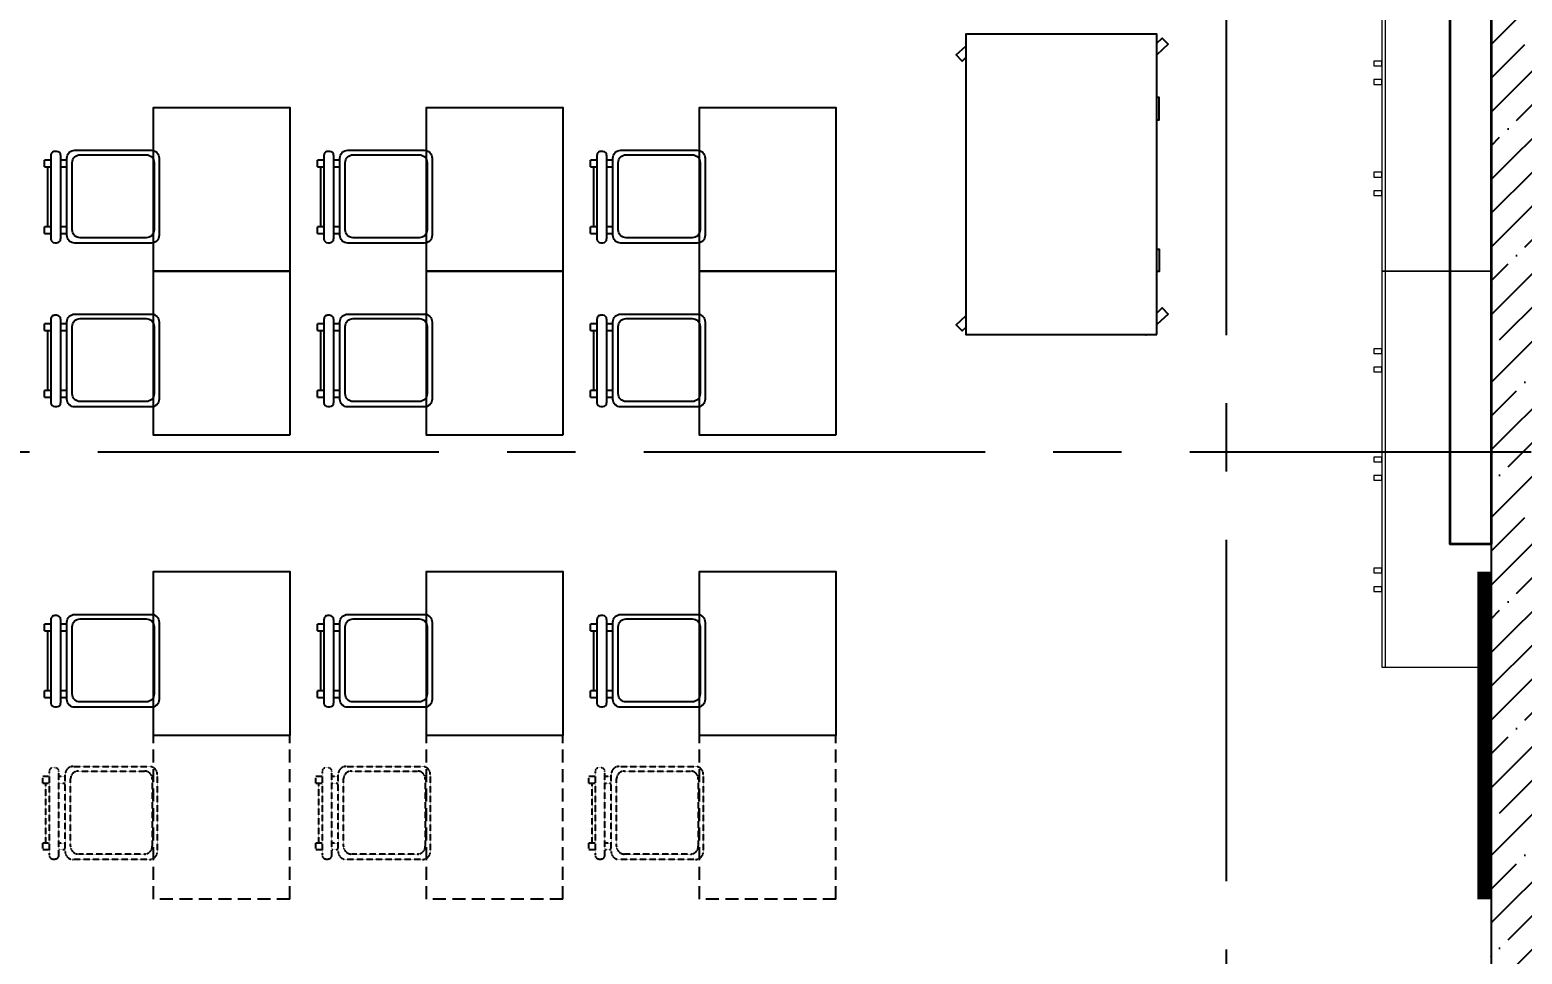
# Model space of a CAD drawing. Header units: millimetres. Extents: x -9318 to 9016603, y 0 to 838141.
# Drawn here: x 101020 to 106486, y 297253 to 300638 of the extents above; entities that cross this region are included whole.
import ezdxf
from ezdxf import colors
from ezdxf.entities.mleader import LeaderData, LeaderLine
from ezdxf.math import Vec2, Vec3

# ---------------------------------------------------------------- set-up
doc = ezdxf.new("R2010")
doc.units = ezdxf.units.MM
for name, pattern in [('CENTER', [2, 1.25, -0.25, 0.25, -0.25]), ('HIDDEN', [6, 4, -2]), ('HIDDEN2', [4.7625, 3.175, -1.5875])]:
    doc.linetypes.add(name, pattern=pattern)
doc.styles.add('ISOCPEUR', font='isocpeur.ttf', dxfattribs={"width": 0.7})

# ---------------------------------------------------------------- blocks, each defined once
blk = doc.blocks.new('_DotSmall')
at = {"color": 8, "linetype": 'ByBlock', "const_width": 0.5}
blk.add_lwpolyline([(-0.0625, 0, 1), (0.0625, 0, 1)], format="xyb", close=True, dxfattribs=at)
blk = doc.blocks.new('тумба 1450х400х750')
at = {"color": 8, "lineweight": 15, "ltscale": 100}
blk.add_line((-12776, 30271.1), (-14226, 30271.1), dxfattribs=at)
for points in [[(-12776, 29883.1), (-12776, 30283.1), (-14226, 30283.1), (-14226, 29883.1)], [(-13948.9, 30283.1), (-13931.6, 30283.1), (-13931.6, 30313.3), (-13948.9, 30313.3)], [(-13881.3, 30283.1), (-13863.9, 30283.1), (-13863.9, 30313.3), (-13881.3, 30313.3)], [(-13541.9, 30283.1), (-13524.5, 30283.1), (-13524.5, 30313.3), (-13541.9, 30313.3)], [(-13474.2, 30283.1), (-13456.9, 30283.1), (-13456.9, 30313.3), (-13474.2, 30313.3)], [(-13145, 30283.1), (-13127.6, 30283.1), (-13127.6, 30313.3), (-13145, 30313.3)], [(-13077.3, 30283.1), (-13060, 30283.1), (-13060, 30313.3), (-13077.3, 30313.3)]]:
    blk.add_lwpolyline(points, close=True, dxfattribs=at)
blk = doc.blocks.new('стол игровой 1100х700')
at = {"color": 8}
for points in [[(-13200.3, -57970.8), (-13213, -57957.3), (-13190.7, -57936.2), (-13158, -57970.8)], [(-12212, -57970.8), (-12224.8, -57957.3), (-12202.5, -57936.2), (-12169.8, -57970.8)], [(-13226.6, -58632.2), (-13228.2, -58630.5), (-13226.6, -58628.9)], [(-13147.9, -58670.8), (-13129.2, -58690.6), (-13151.5, -58711.7), (-13190.1, -58670.8)], [(-12913.3, -58670.8), (-12913.3, -58679.8), (-12995.1, -58679.8), (-12995.1, -58670.8)], [(-12439.8, -58670.8), (-12439.8, -58679.8), (-12358, -58679.8), (-12358, -58670.8)], [(-12159.6, -58670.8), (-12141, -58690.6), (-12163.3, -58711.7), (-12201.9, -58670.8)]]:
    blk.add_lwpolyline(points, dxfattribs=at)
blk.add_lwpolyline([(-13226.6, -58670.8), (-12126.6, -58670.8), (-12126.6, -57970.8), (-13226.6, -57970.8)], close=True, dxfattribs=at)
blk = doc.blocks.new('стул №3-5')
at = {"color": 8, "linetype": 'ByBlock', "extrusion": (-6.19742e-05, 0.000470712, 1)}
for p, q in [((-15407, 16627.7, 196.8), (-15407, 16619.9, 196.8)), ((-15086.8, 16641.7, 196.8), (-15393.1, 16641.7, 196.8)), ((-15372.7, 16664.9, 196.8), (-15348.5, 16664.9, 196.8)), ((-15372.7, 16664.9, 196.8), (-15372.7, 16641.7, 196.8)), ((-15348.5, 16641.7, 196.8), (-15348.5, 16664.9, 196.8)), ((-15348.5, 16653.3, 196.8), (-15128.7, 16653.3, 196.8)), ((-15128.7, 16664.9, 196.8), (-15104.4, 16664.9, 196.8)), ((-15128.7, 16664.9, 196.8), (-15128.7, 16641.7, 196.8)), ((-15104.4, 16641.7, 196.8), (-15104.4, 16664.9, 196.8)), ((-15072.8, 16619.9, 196.8), (-15072.8, 16627.7, 196.8)), ((-15393.1, 16605.9, 196.8), (-15086.8, 16605.9, 196.9)), ((-15372.7, 16605.9, 196.8), (-15372.7, 16583.2, 196.9)), ((-15348.5, 16583.2, 196.9), (-15348.5, 16605.9, 196.8)), ((-15128.7, 16605.9, 196.9), (-15128.7, 16583.2, 196.9)), ((-15104.4, 16583.2, 196.9), (-15104.4, 16605.9, 196.9))]:
    blk.add_line(p, q, dxfattribs=at)
at = {"color": 8, "ltscale": 100, "extrusion": (-6.19742e-05, 0.000470712, 1), "elevation": 205.6}
for points in [[(-15379.9, 16582.9), (-15097, 16582.9, -0.414169), (-15068.3, 16554.2), (-15068.3, 16274.2, -0.414258), (-15097, 16245.5), (-15379.9, 16245.5, -0.414169), (-15408.6, 16274.2), (-15408.6, 16554.2, -0.414258)], [(-15360.2, 16563.2), (-15113.6, 16563.2, -0.414214), (-15084.9, 16534.4), (-15084.9, 16292.6, -0.414214), (-15113.6, 16263.9), (-15360.2, 16263.9, -0.414214), (-15388.9, 16292.6), (-15388.9, 16534.4, -0.414214)]]:
    blk.add_lwpolyline(points, format="xyb", close=True, dxfattribs=at)
at = {"color": 8, "linetype": 'ByBlock', "extrusion": (-6.19742e-05, 0.000470712, 1)}
for centre, start, end in [((-15393, 16627.6, 205.6), 90, 180), ((-15393, 16619.8, 205.6), 180, 270), ((-15086.8, 16627.6, 205.6), 0, 90), ((-15086.8, 16619.8, 205.6), 270, 0)]:
    blk.add_arc(centre, 13.9, start, end, dxfattribs=at)
blk = doc.blocks.new('_стол№3-№5')
at = {"color": 8}
blk.add_lwpolyline([(-169868.3, 526261.4), (-169368.3, 526261.4), (-169368.3, 525661.4), (-169868.3, 525661.4)], close=True, dxfattribs=at)
blk = doc.blocks.new('_Стул резерв')
at = {"color": 8, "linetype": 'HIDDEN', "ltscale": 0.1, "extrusion": (6.19742e-05, -0.000470712, 1)}
for p, q in [((288.6, 58.9, 0), (-17.6, 58.9, 0)), ((0, 81.6, 0), (0, 58.9, 0)), ((24.3, 58.9, 0), (24.3, 81.6, 0)), ((244, 81.6, 0), (244, 58.9, 0)), ((268.3, 58.9, 0), (268.3, 81.6, 0)), ((-31.6, 45, 0), (-31.6, 37.1, 0)), ((-17.6, 23.2, 0), (288.6, 23.2, 0)), ((0, 23.2, 0), (0, 0)), ((24.3, 0, 0), (0, 0)), ((24.3, 0, 0), (24.3, 23.2, 0)), ((244, 11.6, 0), (24.3, 11.6, 0)), ((244, 23.2, 0), (244, 0, 0)), ((268.3, 0, 0), (244, 0, 0)), ((268.3, 0, 0), (268.3, 23.2, 0)), ((302.6, 37.1, 0), (302.6, 45, 0))]:
    blk.add_line(p, q, dxfattribs=at)
for points in [[(275.5, 81.9), (-7.4, 81.9, -0.414169), (-36.1, 110.6), (-36.1, 390.6, -0.414258), (-7.4, 419.3), (275.5, 419.3, -0.414169), (304.2, 390.6), (304.2, 110.6, -0.414258)], [(255.8, 101.6), (9.2, 101.6, -0.414214), (-19.5, 130.3), (-19.5, 372.2, -0.414214), (9.2, 400.9), (255.8, 400.9, -0.414214), (284.5, 372.2), (284.5, 130.3, -0.414214)]]:
    blk.add_lwpolyline(points, format="xyb", close=True, dxfattribs=at)
for centre, start, end in [((-17.6, 45), 90, 180), ((288.6, 45, 0), 0, 90), ((-17.6, 37.1), 180, 270), ((288.6, 37.1, 0), 270, 0)]:
    blk.add_arc(centre, 13.9, start, end, dxfattribs=at)
blk = doc.blocks.new('_стол.резерв')
at = {"color": 8, "linetype": 'HIDDEN2', "ltscale": 15}
for p, q in [((-20, 500), (-20, 0)), ((580, 500), (-20, 500)), ((580, 500), (580, 0)), ((580, 0), (-20, 0))]:
    blk.add_line(p, q, dxfattribs=at)

msp = doc.modelspace()

# ---------------------------------------------------------------- hatches: boundary and pattern name
at = {"ltscale": 100}
h = msp.add_hatch(dxfattribs=at)
h.set_pattern_fill('ANSI35', color=256, scale=700)
h.set_pattern_definition([(45, (-867830.71, 393547.5), (-123.743687, 123.743687), []), (45, (-867706.97, 393547.5), (-123.743687, 123.743687), [218.75, -43.75, 0, -43.75])])
h.paths.add_polyline_path([(106672.1, 302757.96), (106372.1, 302757.96), (106372.1, 294987.6), (106672.1, 294987.6)])

# ---------------------------------------------------------------- linework, layer by layer
at = {"linetype": 'CENTER', "ltscale": 1000}
for p, q in [((105402.03, 350770.43), (105402.03, 295038.08)), ((51268.34, 299092.96), (134865.51, 299092.96))]:
    msp.add_line(p, q, dxfattribs=at)
at = {"ltscale": 100}
msp.add_line((106372.1, 302757.96), (106372.1, 294987.6), dxfattribs=at)
at = {"lineweight": 35}
msp.add_lwpolyline([(106372.09, 298754.38), (106222.1, 298754.38), (106222.1, 300754.38), (106372.09, 300754.38)], close=True, dxfattribs=at)
at = {"const_width": 50}
msp.add_lwpolyline([(106347.1, 298654.38), (106347.1, 297454.38)], dxfattribs=at)

# ---------------------------------------------------------------- block references
for name, p, rotation in [('тумба 1450х400х750', (136255.27, 313980.39), 89.99999999999999), ('стол игровой 1100х700', (46477.02, 312748.77), 89.99999999999999), ('_стол№3-№5', (-67896.18, 826015.8), 180), ('_стол№3-№5', (-66896.18, 826015.8), 180), ('_стол№3-№5', (-65896.18, 826015.8), 180), ('стул №3-5', (117738.46, 315265.71), 89.99999999999999), ('стул №3-5', (118738.46, 315265.71), 89.99999999999999), ('стул №3-5', (119738.46, 315265.71), 89.99999999999999), ('_стол№3-№5', (-67896.18, 825415.8), 180), ('_стол№3-№5', (-66896.18, 825415.8), 180), ('_стол№3-№5', (-65896.18, 825415.8), 180), ('тумба 1450х400х750', (136255.27, 312530.39), 89.99999999999999), ('стул №3-5', (117738.46, 314665.71), 89.99999999999999), ('стул №3-5', (118738.46, 314665.71), 89.99999999999999), ('стул №3-5', (119738.46, 314665.71), 89.99999999999999), ('_стол№3-№5', (-67896.18, 824315.8), 180), ('_стол№3-№5', (-66896.18, 824315.8), 180), ('_стол№3-№5', (-65896.18, 824315.8), 180), ('стул №3-5', (117738.46, 313565.71), 89.99999999999999), ('стул №3-5', (118738.46, 313565.71), 89.99999999999999), ('стул №3-5', (119738.46, 313565.71), 89.99999999999999), ('_стол.резерв', (101472.17, 298034.38), 270), ('_стол.резерв', (102472.17, 298034.38), 270), ('_стол.резерв', (103472.17, 298034.38), 270), ('_Стул резерв', (101067.18, 297904.08, 196.83), 270), ('_Стул резерв', (102067.18, 297904.08, 196.83), 270), ('_Стул резерв', (103067.18, 297904.08, 196.83), 270)]:
    msp.add_blockref(name, p, dxfattribs=dict(rotation=rotation))

# ---------------------------------------------------------------- leaders
ml = msp.add_multileader_mtext('Standard')
ml.set_content('+13,700', color=8, style='ISOCPEUR')
ml.set_leader_properties(color=8, linetype='Continuous', lineweight=-1)
ml.set_arrow_properties(name='DOTSMALL')
ml.build(insert=Vec2(0, 0))
ml.multileader.update_dxf_attribs({"has_text_frame": 1, "text_left_attachment_type": 4, "text_right_attachment_type": 4, "dogleg_length": 100, "arrow_head_size": 180})
ctx = ml.context
ctx.base_point, ctx.char_height, ctx.arrow_head_size, ctx.landing_gap_size, ctx.plane_origin = Vec3(118053.07, 658154.33), 250, 180, 50, Vec3(117803.7, 657493.51)
ctx.left_attachment, ctx.right_attachment = 4, 4
notes = []
notes.append((ctx, [(0, (0, 0, 0), (0, 0), (1, 0), 1, [])]))
ctx.mtext.insert, ctx.mtext.width, ctx.mtext.line_spacing_style, ctx.mtext.flow_direction = Vec3(118103.07, 658487.66), 852.697, 2, 5
ml = msp.add_multileader_mtext('Standard')
ml.set_content('+15,850', color=8, style='ISOCPEUR')
ml.set_leader_properties(color=8, linetype='Continuous', lineweight=-1)
ml.set_arrow_properties(name='DOTSMALL')
ml.build(insert=Vec2(0, 0))
ml.multileader.update_dxf_attribs({"has_text_frame": 1, "text_left_attachment_type": 4, "text_right_attachment_type": 4, "dogleg_length": 100, "arrow_head_size": 180})
ctx = ml.context
ctx.base_point, ctx.char_height, ctx.arrow_head_size, ctx.landing_gap_size, ctx.plane_origin = Vec3(116043.29, 652621.27), 250, 180, 50, Vec3(116522.41, 649668.82)
ctx.left_attachment, ctx.right_attachment = 4, 4
notes.append((ctx, [(0, (0, 0, 0), (0, 0), (1, 0), 1, [])]))
ctx.mtext.insert, ctx.mtext.width, ctx.mtext.line_spacing_style, ctx.mtext.flow_direction = Vec3(116093.29, 652954.61), 852.697, 2, 5
ml = msp.add_multileader_mtext('Standard')
ml.set_content('+9,800', color=8, style='ISOCPEUR')
ml.set_leader_properties(color=8, linetype='Continuous', lineweight=-1)
ml.set_arrow_properties(name='DOTSMALL')
ml.build(insert=Vec2(0, 0))
ml.multileader.update_dxf_attribs({"has_text_frame": 1, "text_left_attachment_type": 4, "text_right_attachment_type": 4, "dogleg_length": 100, "arrow_head_size": 180})
ctx = ml.context
ctx.base_point, ctx.char_height, ctx.arrow_head_size, ctx.landing_gap_size, ctx.plane_origin = Vec3(118053.07, 538154.33), 250, 180, 50, Vec3(117803.7, 537493.51)
ctx.left_attachment, ctx.right_attachment = 4, 4
notes.append((ctx, [(0, (0, 0, 0), (0, 0), (1, 0), 1, [])]))
ctx.mtext.insert, ctx.mtext.width, ctx.mtext.line_spacing_style, ctx.mtext.flow_direction = Vec3(118103.07, 538487.66), 852.697, 2, 5
ml = msp.add_multileader_mtext('Standard')
ml.set_content('+11,750', color=8, style='ISOCPEUR')
ml.set_leader_properties(color=8, linetype='Continuous', lineweight=-1)
ml.set_arrow_properties(name='DOTSMALL')
ml.build(insert=Vec2(0, 0))
ml.multileader.update_dxf_attribs({"has_text_frame": 1, "text_left_attachment_type": 4, "text_right_attachment_type": 4, "dogleg_length": 100, "arrow_head_size": 180})
ctx = ml.context
ctx.base_point, ctx.char_height, ctx.arrow_head_size, ctx.landing_gap_size, ctx.plane_origin = Vec3(116043.29, 532621.27), 250, 180, 50, Vec3(116522.41, 529668.82)
ctx.left_attachment, ctx.right_attachment = 4, 4
notes.append((ctx, [(0, (0, 0, 0), (0, 0), (1, 0), 1, [])]))
ctx.mtext.insert, ctx.mtext.width, ctx.mtext.line_spacing_style, ctx.mtext.flow_direction = Vec3(116093.29, 532954.61), 852.697, 2, 5
for ctx, leaders in notes:
    for number, flags, end, landing, length, lines in leaders:
        leader = LeaderData()
        leader.index, (leader.has_last_leader_line, leader.has_dogleg_vector, leader.attachment_direction) = number, flags
        leader.last_leader_point, leader.dogleg_vector, leader.dogleg_length = Vec3(end), Vec3(landing), length
        for number, points, colour, breaks in lines:
            line = LeaderLine()
            line.index, line.vertices, line.color, line.breaks = number, Vec3.list(points), colors.encode_raw_color(colour), breaks
            leader.lines.append(line)
        ctx.leaders.append(leader)

doc.saveas('drawing.dxf')
